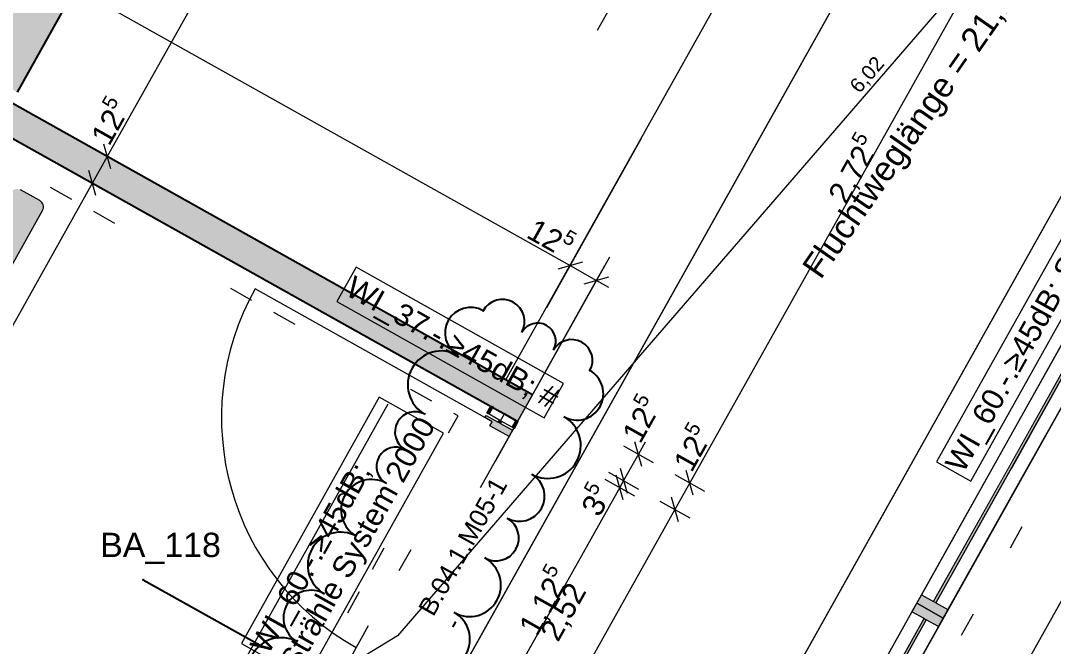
# Model space of a CAD drawing. Header units: metres. Extents: x -36 to 59, y 39 to 183.
# Drawn here: x -14.42 to -10.167, y 120.893 to 123.469 of the extents above; entities that cross this region are included whole.
import ezdxf

# ---------------------------------------------------------------- set-up
doc = ezdxf.new("R2010")
doc.units = ezdxf.units.M
doc.header["$MEASUREMENT"] = 0
for name, pattern in [('Punktlinie_ eng', [0.00075, 0, -0.00075]), ('Strichlinie-über-Schnitt', [0.0023, 0.0008, -0.0015]), ('Strichpunktlinie', [0.006703, 0.003528, -0.001764, 0, -0.001411]), ('Wipeout_Contour', [1, 0, -1])]:
    doc.linetypes.add(name, pattern=pattern)
for name, color, linetype in [('00  Indexwolken', 7, 'Continuous'), ('00  Raster', 7, 'Continuous'), ('10  Treppen + Rampen', 7, 'Continuous'), ('20  Decke Abhangdecke', 7, 'Continuous'), ('20  Möbel', 7, 'Continuous'), ('20  Möbel_Deckschraffur', 7, 'Continuous'), ('20  Wand Leichtbau', 7, 'Continuous'), ('20 Wand Leichtbau MIETERAUSBAU', 7, 'Continuous'), ('40  Bemaßung 1_ 50 AUSBAU', 7, 'Continuous'), ('40  Text Brandschutz', 7, 'Continuous'), ('40 Text Ausbau 1_50', 7, 'Continuous'), ('Neubau_00  Indexwolken', 7, 'Continuous'), ('Neubau_20  Boden Aufbauten', 7, 'Continuous'), ('Neubau_20  Decke Abhangdecke', 7, 'Continuous'), ('Neubau_20 Wand Leichtbau MIETERAUSBAU', 7, 'Continuous'), ('Neubau_20 Wand Leichtbau MIETERAUSBAU_Deckschraffur', 7, 'Continuous'), ('Neubau_20 Wand Leichtbau MIETERAUSBAU_Fenster', 7, 'Continuous'), ('Neubau_20 Wand Leichtbau MIETERAUSBAU_Schnittschraffur', 7, 'Continuous'), ('Neubau_20 Wand Leichtbau MIETERAUSBAU_Tür', 7, 'Continuous')]:
    doc.layers.add(name, color=color, linetype=linetype)
doc.styles.add('ERSTELLTER_STIL_1', font='')
doc.styles.get('ERSTELLTER_STIL_1').set_extended_font_data('Arial')

# ---------------------------------------------------------------- blocks, each defined once
blk = doc.blocks.new('*X69', base_point=(-0.1628, 98.0075))
at = {"layer": 'Neubau_20 Wand Leichtbau MIETERAUSBAU_Schnittschraffur', "linetype": 'Continuous', "lineweight": 13, "true_color": 0x000100}
blk.add_hatch(color=98, dxfattribs=at).paths.add_polyline_path([(-12.3961, 121.795), (-12.3892, 121.7911), (-12.3733, 121.8195), (-12.3803, 121.8234)])
blk = doc.blocks.new('*X71', base_point=(-0.1628, 98.0075))
at = {"layer": 'Neubau_20 Wand Leichtbau MIETERAUSBAU_Schnittschraffur', "linetype": 'Continuous', "lineweight": 13, "true_color": 0x000100}
blk.add_hatch(color=98, dxfattribs=at).paths.add_polyline_path([(-12.4982, 121.8522), (-12.4912, 121.8483), (-12.4753, 121.8767), (-12.4823, 121.8806)])

msp = doc.modelspace()

# ---------------------------------------------------------------- hatches: boundary and pattern name
at = {"layer": '20  Möbel', "linetype": 'Continuous', "lineweight": 0, "true_color": 0xffffff}
msp.add_hatch(color=7, dxfattribs=at).paths.add_polyline_path([(-14.7737, 122.2025, 0.414214), (-14.7622, 122.1617), (-14.6837, 122.1177, 0.414214), (-14.6429, 122.1292), (-14.33, 122.6875, 0.414214), (-14.3415, 122.7284), (-14.4201, 122.7724, 0.414214), (-14.4609, 122.7609)])
at = {"layer": '20  Möbel_Deckschraffur', "linetype": 'Continuous', "lineweight": 0, "true_color": 0xffffff}
msp.add_hatch(color=7, dxfattribs=at).paths.add_polyline_path([(-15.4806, 123.7611), (-14.4337, 123.1746), (-14.2382, 123.5235), (-15.2851, 124.1101)])
at = {"layer": 'Neubau_20 Wand Leichtbau MIETERAUSBAU_Schnittschraffur', "linetype": 'Continuous', "lineweight": 18}
for points in [[(-12.3122, 121.9285), (-16.3427, 124.1868), (-16.4038, 124.0778), (-12.4823, 121.8806)], [(-12.4278, 121.85), (-12.3973, 121.9045), (-12.4714, 121.8836), (-12.4753, 121.8767)], [(-12.3803, 121.8234), (-12.3231, 121.9255), (-12.3973, 121.9045), (-12.4278, 121.85)], [(-12.3231, 121.9255), (-12.3803, 121.8234), (-12.3733, 121.8195), (-12.3122, 121.9285)], [(-12.4714, 121.8836), (-12.4823, 121.8806), (-12.4753, 121.8767)]]:
    msp.add_hatch(color=9, dxfattribs=at).paths.add_polyline_path(points)
at = {"layer": 'Neubau_20 Wand Leichtbau MIETERAUSBAU_Schnittschraffur', "linetype": 'Continuous', "lineweight": 0, "true_color": 0xffffff}
for points in [[(-12.4982, 121.8522), (-12.4912, 121.8483), (-12.4753, 121.8767), (-12.4823, 121.8806)], [(-12.4087, 121.7562), (-12.3941, 121.7824), (-12.4442, 121.8105), (-12.4529, 121.8154), (-12.5031, 121.8435), (-12.508, 121.8348), (-12.4775, 121.8177), (-12.4872, 121.8002)], [(-12.4442, 121.8105), (-12.4393, 121.8192), (-12.4481, 121.8241), (-12.4529, 121.8154)], [(-12.3961, 121.795), (-12.3892, 121.7911), (-12.3733, 121.8195), (-12.3803, 121.8234)]]:
    msp.add_hatch(color=7, dxfattribs=at).paths.add_polyline_path(points)

# ---------------------------------------------------------------- linework, layer by layer
at = {"layer": '20  Möbel', "color": 7, "linetype": 'Continuous', "lineweight": 25, "ltscale": 1000}
msp.add_line((-14.4337, 123.1746), (-14.2382, 123.5235), dxfattribs=at)
at = {"layer": '20  Möbel', "color": 7, "linetype": 'Continuous', "lineweight": 13, "ltscale": 1000}
for p, q in [((-14.3415, 122.7284), (-14.4201, 122.7724)), ((-14.6429, 122.1292), (-14.33, 122.6875))]:
    msp.add_line(p, q, dxfattribs=at)
msp.add_arc((-14.3562, 122.7022), 0.03, 330.738, 60.738, dxfattribs=at)
at = {"layer": '20  Wand Leichtbau', "color": 7, "linetype": 'Strichlinie-über-Schnitt', "lineweight": 18, "ltscale": 1000, "flags": 128}
for points in [[(-8.4912, 129.0037), (-13.7593, 119.6014)], [(-8.4912, 129.0037), (-13.7593, 119.6014)], [(-13.6503, 119.5403), (-8.3822, 128.9426)], [(-13.5892, 119.6494), (-8.3822, 128.9426)], [(-6.8241, 128.0409), (-12.0494, 118.715)], [(-11.9403, 118.6539), (-6.715, 127.9798)]]:
    msp.add_lwpolyline(points, dxfattribs=at)
at = {"layer": '40  Bemaßung 1_ 50 AUSBAU', "color": 7, "linetype": 'Continuous', "lineweight": 13, "ltscale": 1000}
for p, q in [((-12.7314, 125.287), (-14.0634, 122.9097)), ((-16.0787, 124.6579), (-12.1573, 122.4607)), ((-10.3327, 123.943), (-11.6647, 121.5657)), ((-10.9403, 119.641), (-8.9606, 123.1742)), ((-14.049, 122.8587), (-14.0778, 122.9608)), ((-14.1247, 122.9441), (-14.0021, 122.8754)), ((-14.0634, 122.9097), (-14.1245, 122.8007)), ((-14.1858, 122.8351), (-14.0632, 122.7663)), ((-14.1101, 122.7496), (-14.1389, 122.8517)), ((-14.1245, 122.8007), (-15.371, 120.5761)), ((-12.1916, 122.3994), (-12.1229, 122.522)), ((-12.1062, 122.4751), (-12.2083, 122.4463)), ((-12.1573, 122.4607), (-12.0482, 122.3996)), ((-12.0826, 122.3383), (-12.0139, 122.4609)), ((-12.0993, 122.3852), (-11.9972, 122.414)), ((-12.0482, 122.3996), (-11.9992, 122.3721)), ((-11.8616, 121.6331), (-11.8904, 121.7352)), ((-11.8485, 121.7332), (-11.876, 121.6841)), ((-11.9374, 121.7185), (-11.8147, 121.6498)), ((-11.876, 121.6841), (-11.9371, 121.5751)), ((-11.9985, 121.6095), (-11.8758, 121.5407)), ((-11.9386, 121.4957), (-11.9674, 121.5978)), ((-11.9515, 121.6261), (-11.9227, 121.524)), ((-11.726, 121.6001), (-11.6034, 121.5314)), ((-11.6503, 121.5147), (-11.6791, 121.6168)), ((-12.0143, 121.5811), (-11.8917, 121.5124)), ((-11.9371, 121.5751), (-11.953, 121.5467)), ((-11.6647, 121.5657), (-11.7258, 121.4567)), ((-11.953, 121.5467), (-12.5029, 120.5653)), ((-11.7871, 121.4911), (-11.6645, 121.4223)), ((-11.7114, 121.4056), (-11.7402, 121.5077)), ((-11.7258, 121.4567), (-12.9417, 119.2866))]:
    msp.add_line(p, q, dxfattribs=at)
at = {"layer": '40  Text Brandschutz', "color": 6, "linetype": 'Continuous', "lineweight": 18, "ltscale": 1000}
msp.add_line((-12.8682, 120.9362), (-20.3239, 116.3985), dxfattribs=at)
at = {"layer": '40 Text Ausbau 1_50', "color": 7, "linetype": 'Continuous', "lineweight": 13, "ltscale": 1000}
for p, q in [((-9.645, 123.4429), (-10.6482, 121.6523)), ((-10.5074, 121.5734), (-9.5041, 123.364)), ((-13.0387, 122.4536), (-13.1176, 122.3128)), ((-12.1849, 121.9752), (-13.0387, 122.4536)), ((-13.1176, 122.3128), (-12.2638, 121.8344)), ((-12.2638, 121.8344), (-12.1849, 121.9752)), ((-12.943, 121.9182), (-13.5111, 120.9043)), ((-12.6788, 121.7701), (-12.943, 121.9182)), ((-13.2469, 120.7563), (-12.6788, 121.7701)), ((-10.6482, 121.6523), (-10.5074, 121.5734)), ((-13.5111, 120.9043), (-13.2469, 120.7563))]:
    msp.add_line(p, q, dxfattribs=at)
at = {"layer": 'Neubau_00  Indexwolken', "color": 12, "linetype": 'Continuous', "lineweight": 25, "ltscale": 1000, "true_color": 0xd70000}
msp.add_line((-13.9161, 121.1673), (-13.434, 120.8972), dxfattribs=at)
for centre, radius, start, end in [((-12.4359, 122.2302), 0.0913, 330.738, 150.738), ((-12.567, 122.183), 0.1053, 60.738, 240.738), ((-12.2909, 122.1489), 0.075, 330.738, 150.738), ((-12.1507, 122.0703), 0.0857, 330.738, 150.738), ((-12.6866, 121.9696), 0.1393, 60.738, 240.738), ((-12.1292, 121.9333), 0.1091, 240.738, 60.738), ((-12.7954, 121.7755), 0.0833, 60.738, 240.738), ((-12.2488, 121.7198), 0.1356, 240.738, 60.738), ((-12.875, 121.6333), 0.0796, 60.738, 240.738), ((-12.3657, 121.5112), 0.1036, 240.738, 60.738), ((-12.9751, 121.4547), 0.1251, 60.738, 240.738), ((-12.4622, 121.3389), 0.0939, 240.738, 60.738), ((-13.1025, 121.2274), 0.1355, 60.738, 240.738), ((-12.5712, 121.1444), 0.1289, 240.738, 60.738), ((-13.2242, 121.0101), 0.1136, 60.738, 240.738), ((-12.6958, 120.9219), 0.1261, 240.738, 60.738), ((-13.3468, 120.7913), 0.1372, 60.738, 240.738)]:
    msp.add_arc(centre, radius, start, end, dxfattribs=at)
for p in [(-12.5156, 122.2748), (-12.0759, 122.0284), (-13.9161, 121.1673)]:
    msp.add_point(p, dxfattribs=at)
at = {"layer": 'Neubau_20  Boden Aufbauten', "color": 253, "linetype": 'Continuous', "lineweight": 18, "ltscale": 1000, "true_color": 0x9f9f9f, "flags": 128}
msp.add_lwpolyline([(-2.0813, 139.5743), (-13.3275, 119.5028), (-12.2806, 118.9162), (8.7478, 156.4465), (7.7009, 157.0331), (7.4392, 157.1797), (6.8527, 156.1329), (7.1144, 155.9862)], close=True, dxfattribs=at)
at = {"layer": 'Neubau_20  Boden Aufbauten', "color": 7, "linetype": 'Continuous', "lineweight": 13, "ltscale": 1000, "flags": 128}
for points in [[(-8.4398, 124.9015), (-11.9709, 118.5994), (-13.7593, 119.6014), (-13.6982, 119.7105), (-13.3275, 119.5028), (-8.096, 128.8395)], [(-8.7945, 125.1379), (-12.2845, 118.9092), (-12.0228, 118.7625), (-8.5488, 124.9626)]]:
    msp.add_lwpolyline(points, dxfattribs=at)
at = {"layer": 'Neubau_20  Decke Abhangdecke', "color": 7, "linetype": 'Continuous', "lineweight": 13, "ltscale": 1000, "flags": 128}
msp.add_lwpolyline([(-18.5789, 125.4226), (-16.3631, 124.1811), (-16.3557, 124.1941), (-12.4212, 121.9896), (-7.1238, 131.4442), (-9.1608, 132.5855), (-10.5172, 130.1646), (-14.1028, 132.1736), (-14.1773, 132.0406), (-14.5524, 132.2508), (-14.4596, 132.4165), (-14.6122, 132.5021)], close=True, dxfattribs=at)
at = {"layer": 'Neubau_20  Decke Abhangdecke', "color": 7, "linetype": 'Punktlinie_ eng', "lineweight": 13, "ltscale": 1000, "flags": 128}
for points in [[(-8.507, 124.7815), (-11.9098, 118.7084), (-7.6128, 116.3019), (-7.5387, 116.4341), (-7.1636, 116.2239), (-4.7342, 120.5597), (-5.1093, 120.7699), (-4.8992, 121.145), (-4.524, 120.9348), (-3.786, 122.2521), (-8.4581, 124.8688)], [(-7.6516, 116.4372), (-11.7737, 118.7468), (-8.4198, 124.7327), (-4.2977, 122.4231)], [(-8.4198, 124.7327), (-11.7737, 118.7468), (-7.6516, 116.4372), (-4.2977, 122.4231)], [(-20.6835, 116.2452), (-20.7323, 116.158), (-20.6451, 116.1091), (-16.8938, 114.0072), (-16.8449, 114.0945), (-12.5312, 121.7933), (-12.4823, 121.8806), (-12.5696, 121.9294), (-16.2336, 123.9824), (-16.3209, 124.0313)], [(-16.2825, 123.8952), (-20.5962, 116.1963), (-16.9321, 114.1433), (-13.97, 119.43), (-14.4847, 119.7184), (-14.1767, 120.268), (-13.662, 119.9796), (-12.6184, 121.8422)], [(-16.9321, 114.1433), (-20.5962, 116.1963), (-16.2825, 123.8952), (-12.6184, 121.8422), (-13.662, 119.9796), (-14.1767, 120.268), (-14.4847, 119.7184), (-13.97, 119.43)]]:
    msp.add_lwpolyline(points, close=True, dxfattribs=at)
at = {"layer": 'Neubau_20 Wand Leichtbau MIETERAUSBAU', "color": 7, "linetype": 'Continuous', "lineweight": 13, "ltscale": 1000}
for p, q in [((-12.4912, 121.8483), (-12.4982, 121.8522)), ((-12.4912, 121.8483), (-12.4753, 121.8767)), ((-12.4437, 121.8217), (-12.4912, 121.8483)), ((-12.4437, 121.8217), (-12.4278, 121.85)), ((-12.3961, 121.795), (-12.4437, 121.8217)), ((-12.3961, 121.795), (-12.3803, 121.8234)), ((-12.3892, 121.7911), (-12.3961, 121.795))]:
    msp.add_line(p, q, dxfattribs=at)
at = {"layer": 'Neubau_20 Wand Leichtbau MIETERAUSBAU', "color": 7, "linetype": 'Continuous', "lineweight": 25, "ltscale": 1000}
for p, q in [((-12.4823, 121.8806), (-12.4753, 121.8767)), ((-12.4823, 121.8806), (-12.4753, 121.8767)), ((-12.4753, 121.8767), (-12.4278, 121.85)), ((-12.4753, 121.8767), (-12.4278, 121.85)), ((-12.4278, 121.85), (-12.3803, 121.8234)), ((-12.4278, 121.85), (-12.3803, 121.8234)), ((-12.3803, 121.8234), (-12.3733, 121.8195)), ((-12.3803, 121.8234), (-12.3733, 121.8195))]:
    msp.add_line(p, q, dxfattribs=at)
at = {"layer": 'Neubau_20 Wand Leichtbau MIETERAUSBAU', "color": 7, "linetype": 'Continuous', "lineweight": 25, "ltscale": 1000, "flags": 128}
for points in [[(-12.3122, 121.9285), (-16.3427, 124.1868)], [(-16.4038, 124.0778), (-12.4823, 121.8806)]]:
    msp.add_lwpolyline(points, dxfattribs=at)
at = {"layer": 'Neubau_20 Wand Leichtbau MIETERAUSBAU', "color": 7, "linetype": 'Continuous', "lineweight": 13, "ltscale": 1000, "flags": 128}
msp.add_lwpolyline([(-12.3122, 121.9285), (-12.3733, 121.8195)], dxfattribs=at)
at = {"layer": 'Neubau_20 Wand Leichtbau MIETERAUSBAU', "color": 7, "linetype": 'Continuous', "lineweight": 35, "ltscale": 1000, "flags": 128}
for points in [[(-12.4823, 121.8806), (-12.4982, 121.8522)], [(-12.3892, 121.7911), (-12.3733, 121.8195)]]:
    msp.add_lwpolyline(points, dxfattribs=at)
at = {"layer": 'Neubau_20 Wand Leichtbau MIETERAUSBAU_Tür', "color": 7, "linetype": 'Continuous', "lineweight": 18, "ltscale": 1000}
for p, q in [((-12.508, 121.8348), (-13.4545, 122.3651)), ((-12.508, 121.8348), (-12.5031, 121.8435)), ((-12.4775, 121.8177), (-12.508, 121.8348)), ((-12.5031, 121.8435), (-12.4529, 121.8154)), ((-12.4872, 121.8002), (-12.4775, 121.8177)), ((-12.4529, 121.8154), (-12.4481, 121.8241)), ((-12.4393, 121.8192), (-12.4529, 121.8154)), ((-12.4442, 121.8105), (-12.4529, 121.8154)), ((-12.4481, 121.8241), (-12.4393, 121.8192)), ((-12.4481, 121.8241), (-12.4442, 121.8105)), ((-12.4393, 121.8192), (-12.4442, 121.8105)), ((-12.4442, 121.8105), (-12.3941, 121.7824)), ((-12.4087, 121.7562), (-12.4872, 121.8002)), ((-12.3941, 121.7824), (-12.4087, 121.7562))]:
    msp.add_line(p, q, dxfattribs=at)
at = {"layer": 'Neubau_20 Wand Leichtbau MIETERAUSBAU_Tür', "color": 7, "linetype": 'Continuous', "lineweight": 13, "ltscale": 1000}
for p, q in [((-12.4912, 121.8483), (-12.4982, 121.8522)), ((-12.4912, 121.8483), (-12.4982, 121.8522)), ((-12.4437, 121.8217), (-12.4912, 121.8483)), ((-12.4437, 121.8217), (-12.4912, 121.8483)), ((-12.3961, 121.795), (-12.4437, 121.8217)), ((-12.3961, 121.795), (-12.4437, 121.8217)), ((-12.3892, 121.7911), (-12.3961, 121.795)), ((-12.3892, 121.7911), (-12.3961, 121.795))]:
    msp.add_line(p, q, dxfattribs=at)
msp.add_arc((-12.508, 121.8348), 1.085, 150.7379, 240.7379, dxfattribs=at)

# ---------------------------------------------------------------- block references
at = {"layer": '10  Treppen + Rampen', "color": 7, "linetype": 'Continuous', "lineweight": 13, "ltscale": 1000}
for name in ['*X71', '*X69']:
    msp.add_blockref(name, (-0.1628, 98.0075), dxfattribs=at)

# ---------------------------------------------------------------- texts
at = {"layer": '00  Indexwolken', "color": 12, "linetype": 'Continuous', "lineweight": 25, "true_color": 0xd70000, "insert": (-14.0925, 121.2961), "char_height": 0.1, "attachment_point": 4, "style": 'ERSTELLTER_STIL_1'}
msp.add_mtext('\\A1;{\\pql;\\fArial|b0|i0|c0|p38;BA_118}', dxfattribs=at)
at = {"layer": '20 Wand Leichtbau MIETERAUSBAU', "color": 7, "linetype": 'Continuous', "lineweight": 18, "char_height": 0.075, "attachment_point": 1, "rotation": 60.7379, "style": 'ERSTELLTER_STIL_1'}
for s, insert in [('\\A1;{\\pql;\\pt0;\\fArial|b0|i0|c0|p38;B.04.1.M05-1}', (-12.7858, 121.0483)), ('\\A1;{\\pql;\\pt0;\\fArial|b0|i0|c0|p38;-}', (-12.683, 120.9907))]:
    msp.add_mtext(s, dxfattribs=dict(at, insert=insert))
at = {"layer": '40  Bemaßung 1_ 50 AUSBAU', "color": 7, "linetype": 'Continuous', "lineweight": 13, "char_height": 0.09, "attachment_point": 7, "style": 'ERSTELLTER_STIL_1'}
for s, insert, rotation in [('\\A1;{\\pql;\\fArial|b0|i0|c0|p38;12\\fArial|b0|i0|c0|p38;\\A1{\\H.66x;\\S5^  ;}}', (-14.033, 122.9357), 60.738), ('\\A1;{\\pql;\\fArial|b0|i0|c0|p38;2,72\\fArial|b0|i0|c0|p38;\\A1{\\H.66x;\\S5^  ;}}', (-10.9974, 122.6947), 60.738), ('\\A1;{\\pql;\\fArial|b0|i0|c0|p38;12\\fArial|b0|i0|c0|p38;\\A1{\\H.66x;\\S5^  ;}}', (-12.3552, 122.5558), 330.738), ('\\A1;{\\pql;\\fArial|b0|i0|c0|p38;12\\fArial|b0|i0|c0|p38;\\A1{\\H.66x;\\S5^  ;}}', (-11.8456, 121.7101), 60.738), ('\\A1;{\\pql;\\fArial|b0|i0|c0|p38;12\\fArial|b0|i0|c0|p38;\\A1{\\H.66x;\\S5^  ;}}', (-11.6343, 121.5917), 60.738), ('\\A1;{\\pql;\\fArial|b0|i0|c0|p38;3\\fArial|b0|i0|c0|p38;\\A1{\\H.66x;\\S5^  ;}}', (-12.0142, 121.4081), 60.738), ('\\A1;{\\pql;\\fArial|b0|i0|c0|p38;1,12\\fArial|b0|i0|c0|p38;\\A1{\\H.66x;\\S5^  ;}}', (-12.271, 120.9171), 60.738)]:
    msp.add_mtext(s, dxfattribs=dict(at, insert=insert, rotation=rotation))
at = {"layer": '40  Bemaßung 1_ 50 AUSBAU', "color": 7, "linetype": 'Continuous', "lineweight": 13, "insert": (-12.1923, 120.8988), "char_height": 0.09, "width": 0.239452, "attachment_point": 7, "rotation": 60.738, "style": 'ERSTELLTER_STIL_1'}
msp.add_mtext('\\A1;{\\pql;\\fArial|b0|i0|c0|p38;2,52}', dxfattribs=at)
at = {"layer": '40  Text Brandschutz', "color": 6, "linetype": 'Continuous', "lineweight": 18, "attachment_point": 7, "style": 'ERSTELLTER_STIL_1'}
for s, insert, char_height, rotation in [('\\A1;{\\pql;\\fArial|b0|i0|c0|p38;Fluchtweglänge = 21,20 m}', (-11.1005, 122.3823), 0.1, 55.1407), ('\\A1;{\\pql;\\fArial|b0|i0|c0|p38;6,02}', (-10.9573, 123.1589), 0.06, 49.1406)]:
    msp.add_mtext(s, dxfattribs=dict(at, insert=insert, char_height=char_height, rotation=rotation))
at = {"layer": '40 Text Ausbau 1_50', "color": 7, "linetype": 'Continuous', "lineweight": 13, "char_height": 0.09, "attachment_point": 1, "style": 'ERSTELLTER_STIL_1'}
for s, insert, rotation in [('\\A1;{\\pql;\\fArial|b0|i0|c0|p38;WI_60.-.≥45dB\\fArial|b0|i0|c0|p38;; \\fArial|b0|i0|c0|p38;Strähle System 2000}', (-10.6166, 121.6461), 60.738), ('\\A1;{\\pql;\\fArial|b0|i0|c0|p38;WI_37.-.≥45dB\\fArial|b0|i0|c0|p38;; #}', (-13.0449, 122.422), 330.738)]:
    msp.add_mtext(s, dxfattribs=dict(at, insert=insert, rotation=rotation))
at = {"layer": '40 Text Ausbau 1_50', "color": 7, "linetype": 'Continuous', "lineweight": 13, "insert": (-13.4795, 120.8981), "char_height": 0.09, "attachment_point": 1, "rotation": 60.7379, "line_spacing_factor": 0.928375, "style": 'ERSTELLTER_STIL_1'}
msp.add_mtext('\\A1;{\\pql;\\fArial|b0|i0|c0|p38;WI_60.-.≥45dB\\fArial|b0|i0|c0|p38;; \\P\\pql;\\fArial|b0|i0|c0|p38;Strähle System 2000}', dxfattribs=at)

# ---------------------------------------------------------------- next in the draw order: wipeouts: each hides what was drawn before it
at = {"color": 254, "linetype": 'Wipeout_Contour', "lineweight": 0, "ltscale": 489.251249}
msp.add_wipeout([(-10.0304, 122.1803), (-10.3408, 121.6263), (-10.2906, 121.5982), (-9.9802, 122.1522)], dxfattribs=at).dxf.layer = 'Neubau_20 Wand Leichtbau MIETERAUSBAU_Deckschraffur'

# ---------------------------------------------------------------- next in the draw order: wipeouts: each hides what was drawn before it
at = {"color": 254, "linetype": 'Wipeout_Contour', "lineweight": 0, "ltscale": 489.402385}
msp.add_wipeout([(-10.3997, 121.6593), (-10.3495, 121.6312), (-10.0391, 122.1852), (-10.0893, 122.2133)], dxfattribs=at).dxf.layer = 'Neubau_20 Wand Leichtbau MIETERAUSBAU_Deckschraffur'

# ---------------------------------------------------------------- next in the draw order: wipeouts: each hides what was drawn before it
at = {"color": 254, "linetype": 'Wipeout_Contour', "lineweight": 0, "ltscale": 487.148242}
msp.add_wipeout([(-10.6512, 121.0724), (-10.601, 121.0443), (-10.2906, 121.5982), (-10.3408, 121.6263)], dxfattribs=at).dxf.layer = 'Neubau_20 Wand Leichtbau MIETERAUSBAU_Deckschraffur'

# ---------------------------------------------------------------- next in the draw order: linework, layer by layer
at = {"layer": 'Neubau_20 Wand Leichtbau MIETERAUSBAU_Fenster', "color": 7, "linetype": 'Continuous', "lineweight": 18, "ltscale": 1000}
for p, q in [((-9.9802, 122.1522), (-10.2906, 121.5982)), ((-10.601, 121.0443), (-10.6206, 121.0094))]:
    msp.add_line(p, q, dxfattribs=at)

# ---------------------------------------------------------------- next in the draw order: wipeouts: each hides what was drawn before it
at = {"color": 254, "linetype": 'Wipeout_Contour', "lineweight": 0, "ltscale": 487.300031}
msp.add_wipeout([(-10.3997, 121.6593), (-10.7101, 121.1054), (-10.6599, 121.0772), (-10.3495, 121.6312)], dxfattribs=at).dxf.layer = 'Neubau_20 Wand Leichtbau MIETERAUSBAU_Deckschraffur'

# ---------------------------------------------------------------- next in the draw order: hatches: boundary and pattern name
at = {"layer": 'Neubau_20 Wand Leichtbau MIETERAUSBAU_Schnittschraffur', "linetype": 'Continuous', "lineweight": 0, "true_color": 0xffffff}
for points in [[(-10.0304, 122.1803), (-10.0391, 122.1852), (-10.6599, 121.0772), (-10.6512, 121.0724)], [(-10.601, 121.0443), (-10.7101, 121.1054), (-10.7296, 121.0705), (-10.6206, 121.0094)]]:
    msp.add_hatch(color=7, dxfattribs=at).paths.add_polyline_path(points)

# ---------------------------------------------------------------- next in the draw order: linework, layer by layer
at = {"layer": 'Neubau_20 Wand Leichtbau MIETERAUSBAU_Fenster', "color": 7, "linetype": 'Continuous', "lineweight": 18, "ltscale": 1000}
for p, q in [((-10.0893, 122.2133), (-10.3997, 121.6593)), ((-10.6599, 121.0772), (-10.0391, 122.1852)), ((-10.0304, 122.1803), (-10.6512, 121.0724)), ((-10.3997, 121.6593), (-10.7101, 121.1054)), ((-10.2906, 121.5982), (-10.601, 121.0443)), ((-10.7296, 121.0705), (-10.7101, 121.1054)), ((-10.7101, 121.1054), (-10.6599, 121.0772)), ((-10.6206, 121.0094), (-10.7296, 121.0705)), ((-10.6512, 121.0724), (-10.6599, 121.0772)), ((-10.6512, 121.0724), (-10.601, 121.0443))]:
    msp.add_line(p, q, dxfattribs=at)

# ---------------------------------------------------------------- next in the draw order: wipeouts: each hides what was drawn before it
at = {"color": 254, "linetype": 'Wipeout_Contour', "lineweight": 0, "ltscale": 484.7853}
msp.add_wipeout([(-10.6903, 121.0026), (-11.0007, 120.4486), (-10.9505, 120.4205), (-10.6401, 120.9745)], dxfattribs=at).dxf.layer = 'Neubau_20 Wand Leichtbau MIETERAUSBAU_Deckschraffur'

# ---------------------------------------------------------------- next in the draw order: linework, layer by layer
at = {"layer": 'Neubau_20 Wand Leichtbau MIETERAUSBAU_Fenster', "color": 7, "linetype": 'Continuous', "lineweight": 18, "ltscale": 1000}
msp.add_line((-10.6206, 121.0094), (-10.6401, 120.9745), dxfattribs=at)

# ---------------------------------------------------------------- next in the draw order: wipeouts: each hides what was drawn before it
at = {"color": 254, "linetype": 'Wipeout_Contour', "lineweight": 0, "ltscale": 484.937828}
msp.add_wipeout([(-11.0596, 120.4816), (-11.0094, 120.4535), (-10.699, 121.0075), (-10.7492, 121.0356)], dxfattribs=at).dxf.layer = 'Neubau_20 Wand Leichtbau MIETERAUSBAU_Deckschraffur'

# ---------------------------------------------------------------- next in the draw order: hatches: boundary and pattern name
at = {"layer": 'Neubau_20 Wand Leichtbau MIETERAUSBAU_Schnittschraffur', "linetype": 'Continuous', "lineweight": 0, "true_color": 0xffffff}
for points in [[(-10.6206, 121.0094), (-10.7296, 121.0705), (-10.7492, 121.0356), (-10.6401, 120.9745)], [(-10.6903, 121.0026), (-10.699, 121.0075), (-11.3198, 119.8995), (-11.3111, 119.8946)]]:
    msp.add_hatch(color=7, dxfattribs=at).paths.add_polyline_path(points)

# ---------------------------------------------------------------- next in the draw order: linework, layer by layer
at = {"layer": '00  Raster', "color": 5, "linetype": 'Strichpunktlinie', "lineweight": 13, "ltscale": 1000}
msp.add_line((-17.9562, 112.8782), (7.5682, 158.4329), dxfattribs=at)
at = {"layer": '20  Decke Abhangdecke', "color": 7, "linetype": 'Strichlinie-über-Schnitt', "lineweight": 13, "ltscale": 1000, "flags": 128}
msp.add_lwpolyline([(-13.5095, 119.7915), (-8.4514, 128.8191), (-6.881, 127.9392), (-8.6889, 124.7127), (-11.9392, 118.9117)], close=True, dxfattribs=at)
at = {"layer": '40  Text Brandschutz', "color": 6, "linetype": 'Continuous', "lineweight": 18, "ltscale": 1000}
msp.add_line((-8.9286, 125.4907), (-12.8682, 120.9362), dxfattribs=at)
at = {"layer": 'Neubau_20 Wand Leichtbau MIETERAUSBAU_Fenster', "color": 7, "linetype": 'Continuous', "lineweight": 18, "ltscale": 1000}
for p, q in [((-10.7492, 121.0356), (-10.7296, 121.0705)), ((-10.7296, 121.0705), (-10.6206, 121.0094)), ((-11.3198, 119.8995), (-10.699, 121.0075)), ((-10.6903, 121.0026), (-11.3111, 119.8946)), ((-10.7492, 121.0356), (-11.0596, 120.4816)), ((-10.699, 121.0075), (-10.7492, 121.0356)), ((-10.699, 121.0075), (-10.6903, 121.0026)), ((-10.6401, 120.9745), (-10.6903, 121.0026)), ((-10.6401, 120.9745), (-10.9505, 120.4205))]:
    msp.add_line(p, q, dxfattribs=at)

doc.saveas('drawing.dxf')
